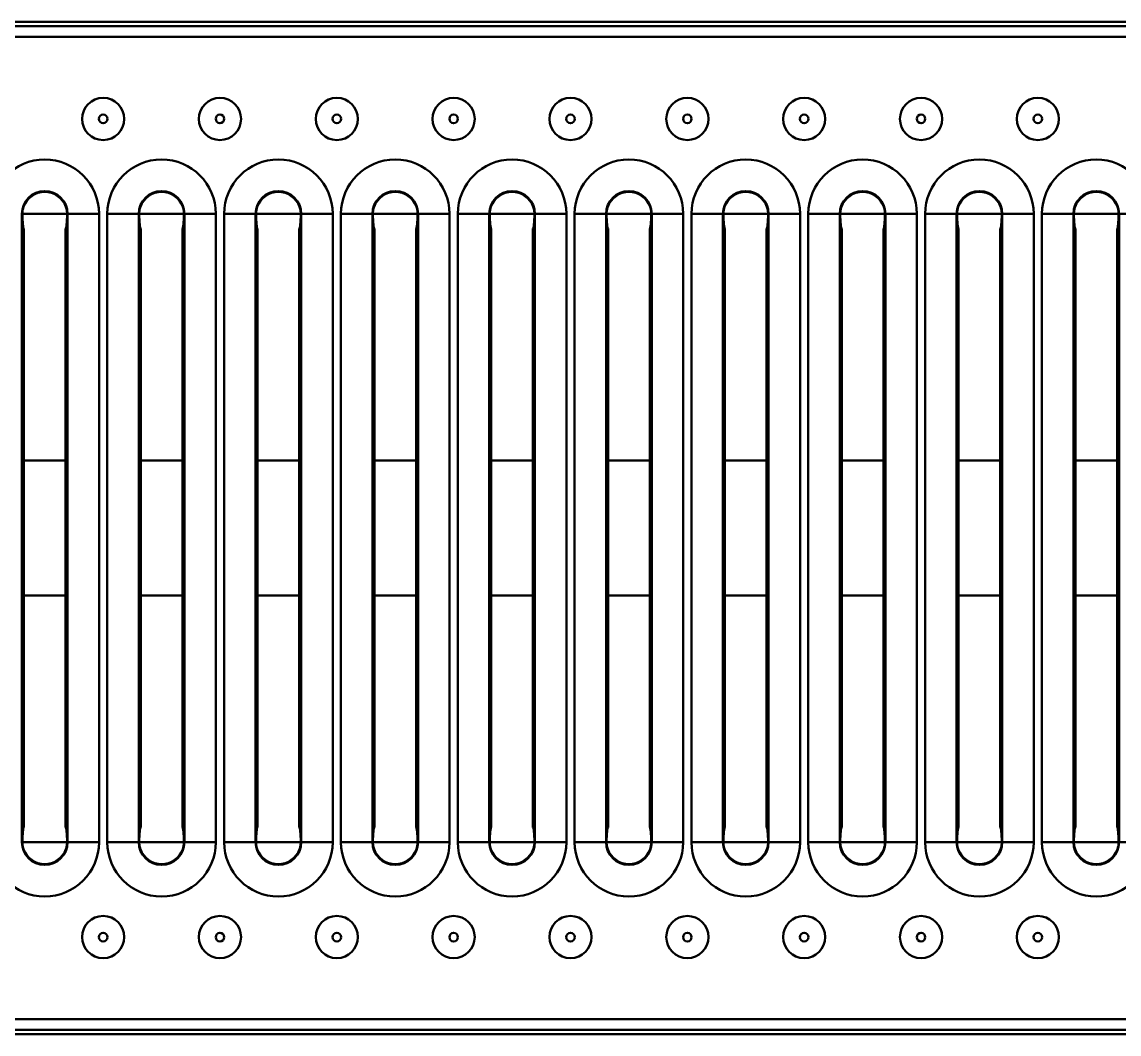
# Model space of a CAD drawing. Header units: millimetres. Extents: x 0 to 2100, y 0 to 1485.
# Drawn here: x 844.9 to 974.9, y 736.2 to 856.2 of the extents above; entities that cross this region are included whole.
import ezdxf

# ---------------------------------------------------------------- set-up
doc = ezdxf.new("R2010")
doc.units = ezdxf.units.MM
doc.header["$LTSCALE"] = 5
doc.layers.add('Sichtbare Kanten(DIN)', color=7, linetype='Continuous', lineweight=50)
doc.layers.add('Sichtbare tangentiale Kanten(DIN)', color=7, linetype='Continuous', lineweight=50)

msp = doc.modelspace()

# ---------------------------------------------------------------- linework, layer by layer
at = {"layer": 'Sichtbare Kanten(DIN)'}
for p, q in [((1333.729, 856.186), (333.729, 856.186)), ((334.229, 855.686), (1333.229, 855.686)), ((845.104, 831.686), (845.104, 760.686)), ((850.054, 760.686), (850.054, 831.686)), ((858.954, 831.686), (858.954, 760.686)), ((863.904, 760.686), (863.904, 831.686)), ((872.804, 831.686), (872.804, 760.686)), ((877.754, 760.686), (877.754, 831.686)), ((886.654, 831.686), (886.654, 760.686)), ((891.604, 760.686), (891.604, 831.686)), ((900.504, 831.686), (900.504, 760.686)), ((905.454, 760.686), (905.454, 831.686)), ((914.354, 831.686), (914.354, 760.686)), ((919.304, 760.686), (919.304, 831.686)), ((928.204, 831.686), (928.204, 760.686)), ((933.154, 760.686), (933.154, 831.686)), ((942.054, 831.686), (942.054, 760.686)), ((947.004, 760.686), (947.004, 831.686)), ((955.904, 831.686), (955.904, 760.686)), ((960.854, 760.686), (960.854, 831.686)), ((969.754, 831.686), (969.754, 760.686)), ((974.704, 760.686), (974.704, 831.686)), ((1333.729, 736.186), (333.729, 736.186)), ((334.229, 736.686), (1333.229, 736.686))]:
    msp.add_line(p, q, dxfattribs=at)
for centre in [(854.504, 844.686), (868.354, 844.686), (882.204, 844.686), (896.054, 844.686), (909.904, 844.686), (923.754, 844.686), (937.604, 844.686), (951.454, 844.686), (965.304, 844.686), (854.504, 747.686), (868.354, 747.686), (882.204, 747.686), (896.054, 747.686), (909.904, 747.686), (923.754, 747.686), (937.604, 747.686), (951.454, 747.686), (965.304, 747.686)]:
    msp.add_circle(centre, 2.5, dxfattribs=at)
for centre, major_axis, ratio, start_param, end_param in [((847.579, 833.365), (0, 2.667), 0.9996402, 5.0597379, 7.5066327), ((861.429, 833.365), (0, 2.667), 0.9996402, 5.0597379, 7.5066327), ((875.279, 833.365), (0, 2.667), 0.9996402, 5.0597379, 7.5066327), ((889.129, 833.365), (0, 2.667), 0.9996402, 5.0597379, 7.5066327), ((902.979, 833.365), (0, 2.667), 0.9996402, 5.0597379, 7.5066327), ((916.829, 833.365), (0, 2.667), 0.9996402, 5.0597379, 7.5066327), ((930.679, 833.365), (0, 2.667), 0.9996402, 5.0597379, 7.5066327), ((944.529, 833.365), (0, 2.667), 0.9996402, 5.0597379, 7.5066327), ((958.379, 833.365), (0, 2.667), 0.9996402, 5.0597379, 7.5066327), ((972.229, 833.365), (0, 2.667), 0.9996402, 5.0597379, 7.5066327), ((845.104, 833.686), (0, 2), 0.0874887, 1.6961242, 3.1415927), ((850.054, 833.686), (0, -2), 0.0874887, 0, 1.4454685), ((858.954, 833.686), (0, 2), 0.0874887, 1.6961242, 3.1415927), ((863.904, 833.686), (0, -2), 0.0874887, 0, 1.4454685), ((872.804, 833.686), (0, 2), 0.0874887, 1.6961242, 3.1415927), ((877.754, 833.686), (0, -2), 0.0874887, 0, 1.4454685), ((886.654, 833.686), (0, 2), 0.0874887, 1.6961242, 3.1415927), ((891.604, 833.686), (0, -2), 0.0874887, 0, 1.4454685), ((900.504, 833.686), (0, 2), 0.0874887, 1.6961242, 3.1415927), ((905.454, 833.686), (0, -2), 0.0874887, 0, 1.4454685), ((914.354, 833.686), (0, 2), 0.0874887, 1.6961242, 3.1415927), ((919.304, 833.686), (0, -2), 0.0874887, 0, 1.4454685), ((928.204, 833.686), (0, 2), 0.0874887, 1.6961242, 3.1415927), ((933.154, 833.686), (0, -2), 0.0874887, 0, 1.4454685), ((942.054, 833.686), (0, 2), 0.0874887, 1.6961242, 3.1415927), ((947.004, 833.686), (0, -2), 0.0874887, 0, 1.4454685), ((955.904, 833.686), (0, 2), 0.0874887, 1.6961242, 3.1415927), ((960.854, 833.686), (0, -2), 0.0874887, 0, 1.4454685), ((969.754, 833.686), (0, 2), 0.0874887, 1.6961242, 3.1415927), ((974.704, 833.686), (0, -2), 0.0874887, 0, 1.4454685), ((845.104, 758.686), (0, -2), 0.0874887, 3.1415927, 4.5870611), ((850.054, 758.686), (0, 2), 0.0874887, 4.8377168, 6.2831853), ((858.954, 758.686), (0, -2), 0.0874887, 3.1415927, 4.5870611), ((863.904, 758.686), (0, 2), 0.0874887, 4.8377168, 6.2831853), ((872.804, 758.686), (0, -2), 0.0874887, 3.1415927, 4.5870611), ((877.754, 758.686), (0, 2), 0.0874887, 4.8377168, 6.2831853), ((886.654, 758.686), (0, -2), 0.0874887, 3.1415927, 4.5870611), ((891.604, 758.686), (0, 2), 0.0874887, 4.8377168, 6.2831853), ((900.504, 758.686), (0, -2), 0.0874887, 3.1415927, 4.5870611), ((905.454, 758.686), (0, 2), 0.0874887, 4.8377168, 6.2831853), ((914.354, 758.686), (0, -2), 0.0874887, 3.1415927, 4.5870611), ((919.304, 758.686), (0, 2), 0.0874887, 4.8377168, 6.2831853), ((928.204, 758.686), (0, -2), 0.0874887, 3.1415927, 4.5870611), ((933.154, 758.686), (0, 2), 0.0874887, 4.8377168, 6.2831853), ((942.054, 758.686), (0, -2), 0.0874887, 3.1415927, 4.5870611), ((947.004, 758.686), (0, 2), 0.0874887, 4.8377168, 6.2831853), ((955.904, 758.686), (0, -2), 0.0874887, 3.1415927, 4.5870611), ((960.854, 758.686), (0, 2), 0.0874887, 4.8377168, 6.2831853), ((969.754, 758.686), (0, -2), 0.0874887, 3.1415927, 4.5870611), ((974.704, 758.686), (0, 2), 0.0874887, 4.8377168, 6.2831853), ((847.579, 759.008), (0, -2.667), 0.9996402, 5.0597379, 7.5066327), ((861.429, 759.008), (0, -2.667), 0.9996402, 5.0597379, 7.5066327), ((875.279, 759.008), (0, -2.667), 0.9996402, 5.0597379, 7.5066327), ((889.129, 759.008), (0, -2.667), 0.9996402, 5.0597379, 7.5066327), ((902.979, 759.008), (0, -2.667), 0.9996402, 5.0597379, 7.5066327), ((916.829, 759.008), (0, -2.667), 0.9996402, 5.0597379, 7.5066327), ((930.679, 759.008), (0, -2.667), 0.9996402, 5.0597379, 7.5066327), ((944.529, 759.008), (0, -2.667), 0.9996402, 5.0597379, 7.5066327), ((958.379, 759.008), (0, -2.667), 0.9996402, 5.0597379, 7.5066327), ((972.229, 759.008), (0, -2.667), 0.9996402, 5.0597379, 7.5066327)]:
    msp.add_ellipse(centre, major_axis=major_axis, ratio=ratio, start_param=start_param, end_param=end_param, dxfattribs=at)
for points, knots in [([(844.93, 833.436), (844.93, 833.45), (844.93, 833.463), (844.93, 833.492), (844.931, 833.507), (844.932, 833.548), (844.933, 833.573), (844.937, 833.651), (844.942, 833.702), (844.965, 833.889), (844.993, 834.021), (845.044, 834.19), (845.058, 834.232), (845.072, 834.272)], [0, 0, 0, 0, 0.004080736, 0.004080736, 0.00866605, 0.00866605, 0.016351881, 0.016351881, 0.031890083, 0.031890083, 0.072800189, 0.072800189, 0.086303969, 0.086303969, 0.086303969, 0.086303969]), ([(850.086, 834.272), (850.089, 834.262), (850.093, 834.252), (850.123, 834.166), (850.145, 834.089), (850.194, 833.883), (850.214, 833.753), (850.224, 833.593), (850.226, 833.564), (850.227, 833.518), (850.228, 833.502), (850.228, 833.478), (850.228, 833.469), (850.228, 833.453), (850.228, 833.444), (850.228, 833.436)], [0.001228229, 0.001228229, 0.001228229, 0.001228229, 0.004648992, 0.004648992, 0.029389751, 0.029389751, 0.068905962, 0.068905962, 0.077693724, 0.077693724, 0.082516728, 0.082516728, 0.085093648, 0.085093648, 0.087568489, 0.087568489, 0.087568489, 0.087568489]), ([(858.78, 833.436), (858.78, 833.45), (858.78, 833.463), (858.78, 833.492), (858.781, 833.507), (858.782, 833.548), (858.783, 833.573), (858.787, 833.651), (858.792, 833.702), (858.815, 833.889), (858.843, 834.021), (858.894, 834.19), (858.908, 834.232), (858.922, 834.272)], [0, 0, 0, 0, 0.004080736, 0.004080736, 0.00866605, 0.00866605, 0.016351881, 0.016351881, 0.031890083, 0.031890083, 0.072800189, 0.072800189, 0.086303969, 0.086303969, 0.086303969, 0.086303969]), ([(863.936, 834.272), (863.939, 834.262), (863.943, 834.252), (863.973, 834.166), (863.995, 834.089), (864.044, 833.883), (864.064, 833.753), (864.074, 833.593), (864.076, 833.564), (864.077, 833.518), (864.078, 833.502), (864.078, 833.478), (864.078, 833.469), (864.078, 833.453), (864.078, 833.444), (864.078, 833.436)], [0.001228229, 0.001228229, 0.001228229, 0.001228229, 0.004648992, 0.004648992, 0.029389751, 0.029389751, 0.068905962, 0.068905962, 0.077693724, 0.077693724, 0.082516728, 0.082516728, 0.085093648, 0.085093648, 0.087568489, 0.087568489, 0.087568489, 0.087568489]), ([(872.63, 833.436), (872.63, 833.45), (872.63, 833.463), (872.63, 833.492), (872.631, 833.507), (872.632, 833.548), (872.633, 833.573), (872.637, 833.651), (872.642, 833.702), (872.665, 833.889), (872.693, 834.021), (872.744, 834.19), (872.758, 834.232), (872.772, 834.272)], [0, 0, 0, 0, 0.004080736, 0.004080736, 0.00866605, 0.00866605, 0.016351881, 0.016351881, 0.031890083, 0.031890083, 0.072800189, 0.072800189, 0.086303969, 0.086303969, 0.086303969, 0.086303969]), ([(877.786, 834.272), (877.789, 834.262), (877.793, 834.252), (877.823, 834.166), (877.845, 834.089), (877.894, 833.883), (877.914, 833.753), (877.924, 833.593), (877.926, 833.564), (877.927, 833.518), (877.928, 833.502), (877.928, 833.478), (877.928, 833.469), (877.928, 833.453), (877.928, 833.444), (877.928, 833.436)], [0.001228229, 0.001228229, 0.001228229, 0.001228229, 0.004648992, 0.004648992, 0.029389751, 0.029389751, 0.068905962, 0.068905962, 0.077693724, 0.077693724, 0.082516728, 0.082516728, 0.085093648, 0.085093648, 0.087568489, 0.087568489, 0.087568489, 0.087568489]), ([(886.48, 833.436), (886.48, 833.45), (886.48, 833.463), (886.48, 833.492), (886.481, 833.507), (886.482, 833.548), (886.483, 833.573), (886.487, 833.651), (886.492, 833.702), (886.515, 833.889), (886.543, 834.021), (886.594, 834.19), (886.608, 834.232), (886.622, 834.272)], [0, 0, 0, 0, 0.004080736, 0.004080736, 0.00866605, 0.00866605, 0.016351881, 0.016351881, 0.031890083, 0.031890083, 0.072800189, 0.072800189, 0.086303969, 0.086303969, 0.086303969, 0.086303969]), ([(891.636, 834.272), (891.639, 834.262), (891.643, 834.252), (891.673, 834.166), (891.695, 834.089), (891.744, 833.883), (891.764, 833.753), (891.774, 833.593), (891.776, 833.564), (891.777, 833.518), (891.778, 833.502), (891.778, 833.478), (891.778, 833.469), (891.778, 833.453), (891.778, 833.444), (891.778, 833.436)], [0.001228229, 0.001228229, 0.001228229, 0.001228229, 0.004648992, 0.004648992, 0.029389751, 0.029389751, 0.068905962, 0.068905962, 0.077693724, 0.077693724, 0.082516728, 0.082516728, 0.085093648, 0.085093648, 0.087568489, 0.087568489, 0.087568489, 0.087568489]), ([(900.33, 833.436), (900.33, 833.45), (900.33, 833.463), (900.33, 833.492), (900.331, 833.507), (900.332, 833.548), (900.333, 833.573), (900.337, 833.651), (900.342, 833.702), (900.365, 833.889), (900.393, 834.021), (900.444, 834.19), (900.458, 834.232), (900.472, 834.272)], [0, 0, 0, 0, 0.004080736, 0.004080736, 0.00866605, 0.00866605, 0.016351881, 0.016351881, 0.031890083, 0.031890083, 0.072800189, 0.072800189, 0.086303969, 0.086303969, 0.086303969, 0.086303969]), ([(905.486, 834.272), (905.489, 834.262), (905.493, 834.252), (905.523, 834.166), (905.545, 834.089), (905.594, 833.883), (905.614, 833.753), (905.624, 833.593), (905.626, 833.564), (905.627, 833.518), (905.628, 833.502), (905.628, 833.478), (905.628, 833.469), (905.628, 833.453), (905.628, 833.444), (905.628, 833.436)], [0.001228229, 0.001228229, 0.001228229, 0.001228229, 0.004648992, 0.004648992, 0.029389751, 0.029389751, 0.068905962, 0.068905962, 0.077693724, 0.077693724, 0.082516728, 0.082516728, 0.085093648, 0.085093648, 0.087568489, 0.087568489, 0.087568489, 0.087568489]), ([(914.18, 833.436), (914.18, 833.45), (914.18, 833.463), (914.18, 833.492), (914.181, 833.507), (914.182, 833.548), (914.183, 833.573), (914.187, 833.651), (914.192, 833.702), (914.215, 833.889), (914.243, 834.021), (914.294, 834.19), (914.308, 834.232), (914.322, 834.272)], [0, 0, 0, 0, 0.004080736, 0.004080736, 0.00866605, 0.00866605, 0.016351881, 0.016351881, 0.031890083, 0.031890083, 0.072800189, 0.072800189, 0.086303969, 0.086303969, 0.086303969, 0.086303969]), ([(919.336, 834.272), (919.339, 834.262), (919.343, 834.252), (919.373, 834.166), (919.395, 834.089), (919.444, 833.883), (919.464, 833.753), (919.474, 833.593), (919.476, 833.564), (919.477, 833.518), (919.478, 833.502), (919.478, 833.478), (919.478, 833.469), (919.478, 833.453), (919.478, 833.444), (919.478, 833.436)], [0.001228229, 0.001228229, 0.001228229, 0.001228229, 0.004648992, 0.004648992, 0.029389751, 0.029389751, 0.068905962, 0.068905962, 0.077693724, 0.077693724, 0.082516728, 0.082516728, 0.085093648, 0.085093648, 0.087568489, 0.087568489, 0.087568489, 0.087568489]), ([(928.03, 833.436), (928.03, 833.45), (928.03, 833.463), (928.03, 833.492), (928.031, 833.507), (928.032, 833.548), (928.033, 833.573), (928.037, 833.651), (928.042, 833.702), (928.065, 833.889), (928.093, 834.021), (928.144, 834.19), (928.158, 834.232), (928.172, 834.272)], [0, 0, 0, 0, 0.004080736, 0.004080736, 0.00866605, 0.00866605, 0.016351881, 0.016351881, 0.031890083, 0.031890083, 0.072800189, 0.072800189, 0.086303969, 0.086303969, 0.086303969, 0.086303969]), ([(933.186, 834.272), (933.189, 834.262), (933.193, 834.252), (933.223, 834.166), (933.245, 834.089), (933.294, 833.883), (933.314, 833.753), (933.324, 833.593), (933.326, 833.564), (933.327, 833.518), (933.328, 833.502), (933.328, 833.478), (933.328, 833.469), (933.328, 833.453), (933.328, 833.444), (933.328, 833.436)], [0.001228229, 0.001228229, 0.001228229, 0.001228229, 0.004648992, 0.004648992, 0.029389751, 0.029389751, 0.068905962, 0.068905962, 0.077693724, 0.077693724, 0.082516728, 0.082516728, 0.085093648, 0.085093648, 0.087568489, 0.087568489, 0.087568489, 0.087568489]), ([(941.88, 833.436), (941.88, 833.45), (941.88, 833.463), (941.88, 833.492), (941.881, 833.507), (941.882, 833.548), (941.883, 833.573), (941.887, 833.651), (941.892, 833.702), (941.915, 833.889), (941.943, 834.021), (941.994, 834.19), (942.008, 834.232), (942.022, 834.272)], [0, 0, 0, 0, 0.004080736, 0.004080736, 0.00866605, 0.00866605, 0.016351881, 0.016351881, 0.031890083, 0.031890083, 0.072800189, 0.072800189, 0.086303969, 0.086303969, 0.086303969, 0.086303969]), ([(947.036, 834.272), (947.039, 834.262), (947.043, 834.252), (947.073, 834.166), (947.095, 834.089), (947.144, 833.883), (947.164, 833.753), (947.174, 833.593), (947.176, 833.564), (947.177, 833.518), (947.178, 833.502), (947.178, 833.478), (947.178, 833.469), (947.178, 833.453), (947.178, 833.444), (947.178, 833.436)], [0.001228229, 0.001228229, 0.001228229, 0.001228229, 0.004648992, 0.004648992, 0.029389751, 0.029389751, 0.068905962, 0.068905962, 0.077693724, 0.077693724, 0.082516728, 0.082516728, 0.085093648, 0.085093648, 0.087568489, 0.087568489, 0.087568489, 0.087568489]), ([(955.73, 833.436), (955.73, 833.45), (955.73, 833.463), (955.73, 833.492), (955.731, 833.507), (955.732, 833.548), (955.733, 833.573), (955.737, 833.651), (955.742, 833.702), (955.765, 833.889), (955.793, 834.021), (955.844, 834.19), (955.858, 834.232), (955.872, 834.272)], [0, 0, 0, 0, 0.004080736, 0.004080736, 0.00866605, 0.00866605, 0.016351881, 0.016351881, 0.031890083, 0.031890083, 0.072800189, 0.072800189, 0.086303969, 0.086303969, 0.086303969, 0.086303969]), ([(960.886, 834.272), (960.889, 834.262), (960.893, 834.252), (960.923, 834.166), (960.945, 834.089), (960.994, 833.883), (961.014, 833.753), (961.024, 833.593), (961.026, 833.564), (961.027, 833.518), (961.028, 833.502), (961.028, 833.478), (961.028, 833.469), (961.028, 833.453), (961.028, 833.444), (961.028, 833.436)], [0.001228229, 0.001228229, 0.001228229, 0.001228229, 0.004648992, 0.004648992, 0.029389751, 0.029389751, 0.068905962, 0.068905962, 0.077693724, 0.077693724, 0.082516728, 0.082516728, 0.085093648, 0.085093648, 0.087568489, 0.087568489, 0.087568489, 0.087568489]), ([(969.58, 833.436), (969.58, 833.45), (969.58, 833.463), (969.58, 833.492), (969.581, 833.507), (969.582, 833.548), (969.583, 833.573), (969.587, 833.651), (969.592, 833.702), (969.615, 833.889), (969.643, 834.021), (969.694, 834.19), (969.708, 834.232), (969.722, 834.272)], [0, 0, 0, 0, 0.004080736, 0.004080736, 0.00866605, 0.00866605, 0.016351881, 0.016351881, 0.031890083, 0.031890083, 0.072800189, 0.072800189, 0.086303969, 0.086303969, 0.086303969, 0.086303969]), ([(974.736, 834.272), (974.739, 834.262), (974.743, 834.252), (974.773, 834.166), (974.795, 834.089), (974.844, 833.883), (974.864, 833.753), (974.874, 833.593), (974.876, 833.564), (974.877, 833.518), (974.878, 833.502), (974.878, 833.478), (974.878, 833.469), (974.878, 833.453), (974.878, 833.444), (974.878, 833.436)], [0.001228229, 0.001228229, 0.001228229, 0.001228229, 0.004648992, 0.004648992, 0.029389751, 0.029389751, 0.068905962, 0.068905962, 0.077693724, 0.077693724, 0.082516728, 0.082516728, 0.085093648, 0.085093648, 0.087568489, 0.087568489, 0.087568489, 0.087568489]), ([(845.072, 758.1), (845.069, 758.11), (845.065, 758.121), (845.035, 758.206), (845.013, 758.284), (844.964, 758.489), (844.944, 758.619), (844.934, 758.78), (844.932, 758.809), (844.931, 758.854), (844.93, 758.87), (844.93, 758.895), (844.93, 758.903), (844.93, 758.92), (844.93, 758.928), (844.93, 758.936)], [0.001228229, 0.001228229, 0.001228229, 0.001228229, 0.004648992, 0.004648992, 0.029389751, 0.029389751, 0.068905962, 0.068905962, 0.077693724, 0.077693724, 0.082516728, 0.082516728, 0.085093648, 0.085093648, 0.087568489, 0.087568489, 0.087568489, 0.087568489]), ([(850.228, 758.936), (850.228, 758.923), (850.228, 758.909), (850.228, 758.88), (850.227, 758.865), (850.226, 758.824), (850.225, 758.799), (850.221, 758.722), (850.216, 758.67), (850.193, 758.484), (850.165, 758.351), (850.114, 758.182), (850.1, 758.141), (850.086, 758.1)], [0, 0, 0, 0, 0.004080736, 0.004080736, 0.00866605, 0.00866605, 0.016351881, 0.016351881, 0.031890083, 0.031890083, 0.072800189, 0.072800189, 0.086303969, 0.086303969, 0.086303969, 0.086303969]), ([(858.922, 758.1), (858.919, 758.11), (858.915, 758.121), (858.885, 758.206), (858.863, 758.284), (858.814, 758.489), (858.794, 758.619), (858.784, 758.78), (858.782, 758.809), (858.781, 758.854), (858.78, 758.87), (858.78, 758.895), (858.78, 758.903), (858.78, 758.92), (858.78, 758.928), (858.78, 758.936)], [0.001228229, 0.001228229, 0.001228229, 0.001228229, 0.004648992, 0.004648992, 0.029389751, 0.029389751, 0.068905962, 0.068905962, 0.077693724, 0.077693724, 0.082516728, 0.082516728, 0.085093648, 0.085093648, 0.087568489, 0.087568489, 0.087568489, 0.087568489]), ([(864.078, 758.936), (864.078, 758.923), (864.078, 758.909), (864.078, 758.88), (864.077, 758.865), (864.076, 758.824), (864.075, 758.799), (864.071, 758.722), (864.066, 758.67), (864.043, 758.484), (864.015, 758.351), (863.964, 758.182), (863.95, 758.141), (863.936, 758.1)], [0, 0, 0, 0, 0.004080736, 0.004080736, 0.00866605, 0.00866605, 0.016351881, 0.016351881, 0.031890083, 0.031890083, 0.072800189, 0.072800189, 0.086303969, 0.086303969, 0.086303969, 0.086303969]), ([(872.772, 758.1), (872.769, 758.11), (872.765, 758.121), (872.735, 758.206), (872.713, 758.284), (872.664, 758.489), (872.644, 758.619), (872.634, 758.78), (872.632, 758.809), (872.631, 758.854), (872.63, 758.87), (872.63, 758.895), (872.63, 758.903), (872.63, 758.92), (872.63, 758.928), (872.63, 758.936)], [0.001228229, 0.001228229, 0.001228229, 0.001228229, 0.004648992, 0.004648992, 0.029389751, 0.029389751, 0.068905962, 0.068905962, 0.077693724, 0.077693724, 0.082516728, 0.082516728, 0.085093648, 0.085093648, 0.087568489, 0.087568489, 0.087568489, 0.087568489]), ([(877.928, 758.936), (877.928, 758.923), (877.928, 758.909), (877.928, 758.88), (877.927, 758.865), (877.926, 758.824), (877.925, 758.799), (877.921, 758.722), (877.916, 758.67), (877.893, 758.484), (877.865, 758.351), (877.814, 758.182), (877.8, 758.141), (877.786, 758.1)], [0, 0, 0, 0, 0.004080736, 0.004080736, 0.00866605, 0.00866605, 0.016351881, 0.016351881, 0.031890083, 0.031890083, 0.072800189, 0.072800189, 0.086303969, 0.086303969, 0.086303969, 0.086303969]), ([(886.622, 758.1), (886.619, 758.11), (886.615, 758.121), (886.585, 758.206), (886.563, 758.284), (886.514, 758.489), (886.494, 758.619), (886.484, 758.78), (886.482, 758.809), (886.481, 758.854), (886.48, 758.87), (886.48, 758.895), (886.48, 758.903), (886.48, 758.92), (886.48, 758.928), (886.48, 758.936)], [0.001228229, 0.001228229, 0.001228229, 0.001228229, 0.004648992, 0.004648992, 0.029389751, 0.029389751, 0.068905962, 0.068905962, 0.077693724, 0.077693724, 0.082516728, 0.082516728, 0.085093648, 0.085093648, 0.087568489, 0.087568489, 0.087568489, 0.087568489]), ([(891.778, 758.936), (891.778, 758.923), (891.778, 758.909), (891.778, 758.88), (891.777, 758.865), (891.776, 758.824), (891.775, 758.799), (891.771, 758.722), (891.766, 758.67), (891.743, 758.484), (891.715, 758.351), (891.664, 758.182), (891.65, 758.141), (891.636, 758.1)], [0, 0, 0, 0, 0.004080736, 0.004080736, 0.00866605, 0.00866605, 0.016351881, 0.016351881, 0.031890083, 0.031890083, 0.072800189, 0.072800189, 0.086303969, 0.086303969, 0.086303969, 0.086303969]), ([(900.472, 758.1), (900.469, 758.11), (900.465, 758.121), (900.435, 758.206), (900.413, 758.284), (900.364, 758.489), (900.344, 758.619), (900.334, 758.78), (900.332, 758.809), (900.331, 758.854), (900.33, 758.87), (900.33, 758.895), (900.33, 758.903), (900.33, 758.92), (900.33, 758.928), (900.33, 758.936)], [0.001228229, 0.001228229, 0.001228229, 0.001228229, 0.004648992, 0.004648992, 0.029389751, 0.029389751, 0.068905962, 0.068905962, 0.077693724, 0.077693724, 0.082516728, 0.082516728, 0.085093648, 0.085093648, 0.087568489, 0.087568489, 0.087568489, 0.087568489]), ([(905.628, 758.936), (905.628, 758.923), (905.628, 758.909), (905.628, 758.88), (905.627, 758.865), (905.626, 758.824), (905.625, 758.799), (905.621, 758.722), (905.616, 758.67), (905.593, 758.484), (905.565, 758.351), (905.514, 758.182), (905.5, 758.141), (905.486, 758.1)], [0, 0, 0, 0, 0.004080736, 0.004080736, 0.00866605, 0.00866605, 0.016351881, 0.016351881, 0.031890083, 0.031890083, 0.072800189, 0.072800189, 0.086303969, 0.086303969, 0.086303969, 0.086303969]), ([(914.322, 758.1), (914.319, 758.11), (914.315, 758.121), (914.285, 758.206), (914.263, 758.284), (914.214, 758.489), (914.194, 758.619), (914.184, 758.78), (914.182, 758.809), (914.181, 758.854), (914.18, 758.87), (914.18, 758.895), (914.18, 758.903), (914.18, 758.92), (914.18, 758.928), (914.18, 758.936)], [0.001228229, 0.001228229, 0.001228229, 0.001228229, 0.004648992, 0.004648992, 0.029389751, 0.029389751, 0.068905962, 0.068905962, 0.077693724, 0.077693724, 0.082516728, 0.082516728, 0.085093648, 0.085093648, 0.087568489, 0.087568489, 0.087568489, 0.087568489]), ([(919.478, 758.936), (919.478, 758.923), (919.478, 758.909), (919.478, 758.88), (919.477, 758.865), (919.476, 758.824), (919.475, 758.799), (919.471, 758.722), (919.466, 758.67), (919.443, 758.484), (919.415, 758.351), (919.364, 758.182), (919.35, 758.141), (919.336, 758.1)], [0, 0, 0, 0, 0.004080736, 0.004080736, 0.00866605, 0.00866605, 0.016351881, 0.016351881, 0.031890083, 0.031890083, 0.072800189, 0.072800189, 0.086303969, 0.086303969, 0.086303969, 0.086303969]), ([(928.172, 758.1), (928.169, 758.11), (928.165, 758.121), (928.135, 758.206), (928.113, 758.284), (928.064, 758.489), (928.044, 758.619), (928.034, 758.78), (928.032, 758.809), (928.031, 758.854), (928.03, 758.87), (928.03, 758.895), (928.03, 758.903), (928.03, 758.92), (928.03, 758.928), (928.03, 758.936)], [0.001228229, 0.001228229, 0.001228229, 0.001228229, 0.004648992, 0.004648992, 0.029389751, 0.029389751, 0.068905962, 0.068905962, 0.077693724, 0.077693724, 0.082516728, 0.082516728, 0.085093648, 0.085093648, 0.087568489, 0.087568489, 0.087568489, 0.087568489]), ([(933.328, 758.936), (933.328, 758.923), (933.328, 758.909), (933.328, 758.88), (933.327, 758.865), (933.326, 758.824), (933.325, 758.799), (933.321, 758.722), (933.316, 758.67), (933.293, 758.484), (933.265, 758.351), (933.214, 758.182), (933.2, 758.141), (933.186, 758.1)], [0, 0, 0, 0, 0.004080736, 0.004080736, 0.00866605, 0.00866605, 0.016351881, 0.016351881, 0.031890083, 0.031890083, 0.072800189, 0.072800189, 0.086303969, 0.086303969, 0.086303969, 0.086303969]), ([(942.022, 758.1), (942.019, 758.11), (942.015, 758.121), (941.985, 758.206), (941.963, 758.284), (941.914, 758.489), (941.894, 758.619), (941.884, 758.78), (941.882, 758.809), (941.881, 758.854), (941.88, 758.87), (941.88, 758.895), (941.88, 758.903), (941.88, 758.92), (941.88, 758.928), (941.88, 758.936)], [0.001228229, 0.001228229, 0.001228229, 0.001228229, 0.004648992, 0.004648992, 0.029389751, 0.029389751, 0.068905962, 0.068905962, 0.077693724, 0.077693724, 0.082516728, 0.082516728, 0.085093648, 0.085093648, 0.087568489, 0.087568489, 0.087568489, 0.087568489]), ([(947.178, 758.936), (947.178, 758.923), (947.178, 758.909), (947.178, 758.88), (947.177, 758.865), (947.176, 758.824), (947.175, 758.799), (947.171, 758.722), (947.166, 758.67), (947.143, 758.484), (947.115, 758.351), (947.064, 758.182), (947.05, 758.141), (947.036, 758.1)], [0, 0, 0, 0, 0.004080736, 0.004080736, 0.00866605, 0.00866605, 0.016351881, 0.016351881, 0.031890083, 0.031890083, 0.072800189, 0.072800189, 0.086303969, 0.086303969, 0.086303969, 0.086303969]), ([(955.872, 758.1), (955.869, 758.11), (955.865, 758.121), (955.835, 758.206), (955.813, 758.284), (955.764, 758.489), (955.744, 758.619), (955.734, 758.78), (955.732, 758.809), (955.731, 758.854), (955.73, 758.87), (955.73, 758.895), (955.73, 758.903), (955.73, 758.92), (955.73, 758.928), (955.73, 758.936)], [0.001228229, 0.001228229, 0.001228229, 0.001228229, 0.004648992, 0.004648992, 0.029389751, 0.029389751, 0.068905962, 0.068905962, 0.077693724, 0.077693724, 0.082516728, 0.082516728, 0.085093648, 0.085093648, 0.087568489, 0.087568489, 0.087568489, 0.087568489]), ([(961.028, 758.936), (961.028, 758.923), (961.028, 758.909), (961.028, 758.88), (961.027, 758.865), (961.026, 758.824), (961.025, 758.799), (961.021, 758.722), (961.016, 758.67), (960.993, 758.484), (960.965, 758.351), (960.914, 758.182), (960.9, 758.141), (960.886, 758.1)], [0, 0, 0, 0, 0.004080736, 0.004080736, 0.00866605, 0.00866605, 0.016351881, 0.016351881, 0.031890083, 0.031890083, 0.072800189, 0.072800189, 0.086303969, 0.086303969, 0.086303969, 0.086303969]), ([(969.722, 758.1), (969.719, 758.11), (969.715, 758.121), (969.685, 758.206), (969.663, 758.284), (969.614, 758.489), (969.594, 758.619), (969.584, 758.78), (969.582, 758.809), (969.581, 758.854), (969.58, 758.87), (969.58, 758.895), (969.58, 758.903), (969.58, 758.92), (969.58, 758.928), (969.58, 758.936)], [0.001228229, 0.001228229, 0.001228229, 0.001228229, 0.004648992, 0.004648992, 0.029389751, 0.029389751, 0.068905962, 0.068905962, 0.077693724, 0.077693724, 0.082516728, 0.082516728, 0.085093648, 0.085093648, 0.087568489, 0.087568489, 0.087568489, 0.087568489]), ([(974.878, 758.936), (974.878, 758.923), (974.878, 758.909), (974.878, 758.88), (974.877, 758.865), (974.876, 758.824), (974.875, 758.799), (974.871, 758.722), (974.866, 758.67), (974.843, 758.484), (974.815, 758.351), (974.764, 758.182), (974.75, 758.141), (974.736, 758.1)], [0, 0, 0, 0, 0.004080736, 0.004080736, 0.00866605, 0.00866605, 0.016351881, 0.016351881, 0.031890083, 0.031890083, 0.072800189, 0.072800189, 0.086303969, 0.086303969, 0.086303969, 0.086303969])]:
    msp.add_open_spline(points, degree=3, knots=knots, dxfattribs=at)
at = {"layer": 'Sichtbare tangentiale Kanten(DIN)'}
for p, q in [((1333.229, 854.436), (334.229, 854.436)), ((844.878, 758.936), (844.878, 833.436)), ((844.878, 833.436), (844.93, 833.436)), ((850.228, 833.451), (844.93, 833.451)), ((850.28, 833.436), (850.228, 833.436)), ((850.28, 833.436), (854.014, 833.436)), ((850.28, 833.436), (850.28, 758.936)), ((854.014, 758.936), (854.014, 833.436)), ((854.994, 833.436), (854.994, 758.936)), ((858.728, 833.436), (854.994, 833.436)), ((858.728, 758.936), (858.728, 833.436)), ((858.728, 833.436), (858.78, 833.436)), ((864.078, 833.451), (858.78, 833.451)), ((864.13, 833.436), (864.078, 833.436)), ((864.13, 833.436), (867.864, 833.436)), ((864.13, 833.436), (864.13, 758.936)), ((867.864, 758.936), (867.864, 833.436)), ((868.844, 833.436), (868.844, 758.936)), ((872.578, 833.436), (868.844, 833.436)), ((872.578, 758.936), (872.578, 833.436)), ((872.578, 833.436), (872.63, 833.436)), ((877.928, 833.451), (872.63, 833.451)), ((877.98, 833.436), (877.928, 833.436)), ((877.98, 833.436), (881.714, 833.436)), ((877.98, 833.436), (877.98, 758.936)), ((881.714, 758.936), (881.714, 833.436)), ((882.694, 833.436), (882.694, 758.936)), ((886.428, 833.436), (882.694, 833.436)), ((886.428, 758.936), (886.428, 833.436)), ((886.428, 833.436), (886.48, 833.436)), ((891.778, 833.451), (886.48, 833.451)), ((891.83, 833.436), (891.778, 833.436)), ((891.83, 833.436), (895.564, 833.436)), ((891.83, 833.436), (891.83, 758.936)), ((895.564, 758.936), (895.564, 833.436)), ((896.544, 833.436), (896.544, 758.936)), ((900.278, 833.436), (896.544, 833.436)), ((900.278, 758.936), (900.278, 833.436)), ((900.278, 833.436), (900.33, 833.436)), ((905.628, 833.451), (900.33, 833.451)), ((905.68, 833.436), (905.628, 833.436)), ((905.68, 833.436), (909.414, 833.436)), ((905.68, 833.436), (905.68, 758.936)), ((909.414, 758.936), (909.414, 833.436)), ((910.394, 833.436), (910.394, 758.936)), ((914.128, 833.436), (910.394, 833.436)), ((914.128, 758.936), (914.128, 833.436)), ((914.128, 833.436), (914.18, 833.436)), ((919.478, 833.451), (914.18, 833.451)), ((919.53, 833.436), (919.478, 833.436)), ((919.53, 833.436), (923.264, 833.436)), ((919.53, 833.436), (919.53, 758.936)), ((923.264, 758.936), (923.264, 833.436)), ((924.244, 833.436), (924.244, 758.936)), ((927.978, 833.436), (924.244, 833.436)), ((927.978, 758.936), (927.978, 833.436)), ((927.978, 833.436), (928.03, 833.436)), ((933.328, 833.451), (928.03, 833.451)), ((933.38, 833.436), (933.328, 833.436)), ((933.38, 833.436), (937.114, 833.436)), ((933.38, 833.436), (933.38, 758.936)), ((937.114, 758.936), (937.114, 833.436)), ((938.094, 833.436), (938.094, 758.936)), ((941.828, 833.436), (938.094, 833.436)), ((941.828, 758.936), (941.828, 833.436)), ((941.828, 833.436), (941.88, 833.436)), ((947.178, 833.451), (941.88, 833.451)), ((947.23, 833.436), (947.178, 833.436)), ((947.23, 833.436), (950.964, 833.436)), ((947.23, 833.436), (947.23, 758.936)), ((950.964, 758.936), (950.964, 833.436)), ((951.944, 833.436), (951.944, 758.936)), ((955.678, 833.436), (951.944, 833.436)), ((955.678, 758.936), (955.678, 833.436)), ((955.678, 833.436), (955.73, 833.436)), ((961.028, 833.451), (955.73, 833.451)), ((961.08, 833.436), (961.028, 833.436)), ((961.08, 833.436), (964.814, 833.436)), ((961.08, 833.436), (961.08, 758.936)), ((964.814, 758.936), (964.814, 833.436)), ((965.794, 833.436), (965.794, 758.936)), ((969.528, 833.436), (965.794, 833.436)), ((969.528, 758.936), (969.528, 833.436)), ((969.528, 833.436), (969.58, 833.436)), ((974.878, 833.451), (969.58, 833.451)), ((974.93, 833.436), (974.878, 833.436)), ((974.93, 833.436), (978.664, 833.436)), ((974.93, 833.436), (974.93, 758.936)), ((850.054, 804.186), (845.104, 804.186)), ((863.904, 804.186), (858.954, 804.186)), ((877.754, 804.186), (872.804, 804.186)), ((891.604, 804.186), (886.654, 804.186)), ((905.454, 804.186), (900.504, 804.186)), ((919.304, 804.186), (914.354, 804.186)), ((933.154, 804.186), (928.204, 804.186)), ((947.004, 804.186), (942.054, 804.186)), ((960.854, 804.186), (955.904, 804.186)), ((974.704, 804.186), (969.754, 804.186)), ((850.054, 788.186), (845.104, 788.186)), ((863.904, 788.186), (858.954, 788.186)), ((877.754, 788.186), (872.804, 788.186)), ((891.604, 788.186), (886.654, 788.186)), ((905.454, 788.186), (900.504, 788.186)), ((919.304, 788.186), (914.354, 788.186)), ((933.154, 788.186), (928.204, 788.186)), ((947.004, 788.186), (942.054, 788.186)), ((960.854, 788.186), (955.904, 788.186)), ((974.704, 788.186), (969.754, 788.186)), ((844.878, 758.936), (844.93, 758.936)), ((850.228, 758.921), (844.93, 758.921)), ((850.28, 758.936), (850.228, 758.936)), ((854.014, 758.936), (850.28, 758.936)), ((854.994, 758.936), (858.728, 758.936)), ((858.728, 758.936), (858.78, 758.936)), ((864.078, 758.921), (858.78, 758.921)), ((864.13, 758.936), (864.078, 758.936)), ((867.864, 758.936), (864.13, 758.936)), ((868.844, 758.936), (872.578, 758.936)), ((872.578, 758.936), (872.63, 758.936)), ((877.928, 758.921), (872.63, 758.921)), ((877.98, 758.936), (877.928, 758.936)), ((881.714, 758.936), (877.98, 758.936)), ((882.694, 758.936), (886.428, 758.936)), ((886.428, 758.936), (886.48, 758.936)), ((891.778, 758.921), (886.48, 758.921)), ((891.83, 758.936), (891.778, 758.936)), ((895.564, 758.936), (891.83, 758.936)), ((896.544, 758.936), (900.278, 758.936)), ((900.278, 758.936), (900.33, 758.936)), ((905.628, 758.921), (900.33, 758.921)), ((905.68, 758.936), (905.628, 758.936)), ((909.414, 758.936), (905.68, 758.936)), ((910.394, 758.936), (914.128, 758.936)), ((914.128, 758.936), (914.18, 758.936)), ((919.478, 758.921), (914.18, 758.921)), ((919.53, 758.936), (919.478, 758.936)), ((923.264, 758.936), (919.53, 758.936)), ((924.244, 758.936), (927.978, 758.936)), ((927.978, 758.936), (928.03, 758.936)), ((933.328, 758.921), (928.03, 758.921)), ((933.38, 758.936), (933.328, 758.936)), ((937.114, 758.936), (933.38, 758.936)), ((938.094, 758.936), (941.828, 758.936)), ((941.828, 758.936), (941.88, 758.936)), ((947.178, 758.921), (941.88, 758.921)), ((947.23, 758.936), (947.178, 758.936)), ((950.964, 758.936), (947.23, 758.936)), ((951.944, 758.936), (955.678, 758.936)), ((955.678, 758.936), (955.73, 758.936)), ((961.028, 758.921), (955.73, 758.921)), ((961.08, 758.936), (961.028, 758.936)), ((964.814, 758.936), (961.08, 758.936)), ((965.794, 758.936), (969.528, 758.936)), ((969.528, 758.936), (969.58, 758.936)), ((974.878, 758.921), (969.58, 758.921)), ((974.93, 758.936), (974.878, 758.936)), ((978.664, 758.936), (974.93, 758.936)), ((334.229, 737.936), (1333.229, 737.936))]:
    msp.add_line(p, q, dxfattribs=at)
for centre in [(854.504, 844.686), (868.354, 844.686), (882.204, 844.686), (896.054, 844.686), (909.904, 844.686), (923.754, 844.686), (937.604, 844.686), (951.454, 844.686), (965.304, 844.686), (854.504, 747.686), (868.354, 747.686), (882.204, 747.686), (896.054, 747.686), (909.904, 747.686), (923.754, 747.686), (937.604, 747.686), (951.454, 747.686), (965.304, 747.686)]:
    msp.add_circle(centre, 0.511, dxfattribs=at)
for centre, radius, start, end in [((847.579, 833.436), 6.435, 0, 180), ((861.429, 833.436), 6.435, 0, 180), ((875.279, 833.436), 6.435, 0, 180), ((889.129, 833.436), 6.435, 0, 180), ((902.979, 833.436), 6.435, 0, 180), ((916.829, 833.436), 6.435, 0, 180), ((930.679, 833.436), 6.435, 0, 180), ((944.529, 833.436), 6.435, 0, 180), ((958.379, 833.436), 6.435, 0, 180), ((972.229, 833.436), 6.435, 0, 180), ((847.579, 833.436), 2.701, 0, 180), ((861.429, 833.436), 2.701, 0, 180), ((875.279, 833.436), 2.701, 0, 180), ((889.129, 833.436), 2.701, 0, 180), ((902.979, 833.436), 2.701, 0, 180), ((916.829, 833.436), 2.701, 0, 180), ((930.679, 833.436), 2.701, 0, 180), ((944.529, 833.436), 2.701, 0, 180), ((958.379, 833.436), 2.701, 0, 180), ((972.229, 833.436), 2.701, 0, 180), ((847.579, 758.936), 6.435, 180, 0), ((847.579, 758.936), 2.701, 180, 0), ((861.429, 758.936), 6.435, 180, 0), ((861.429, 758.936), 2.701, 180, 0), ((875.279, 758.936), 6.435, 180, 0), ((875.279, 758.936), 2.701, 180, 0), ((889.129, 758.936), 6.435, 180, 0), ((889.129, 758.936), 2.701, 180, 0), ((902.979, 758.936), 6.435, 180, 0), ((902.979, 758.936), 2.701, 180, 0), ((916.829, 758.936), 6.435, 180, 0), ((916.829, 758.936), 2.701, 180, 0), ((930.679, 758.936), 6.435, 180, 0), ((930.679, 758.936), 2.701, 180, 0), ((944.529, 758.936), 6.435, 180, 0), ((944.529, 758.936), 2.701, 180, 0), ((958.379, 758.936), 6.435, 180, 0), ((958.379, 758.936), 2.701, 180, 0), ((972.229, 758.936), 6.435, 180, 0), ((972.229, 758.936), 2.701, 180, 0)]:
    msp.add_arc(centre, radius, start, end, dxfattribs=at)

doc.saveas('drawing.dxf')
